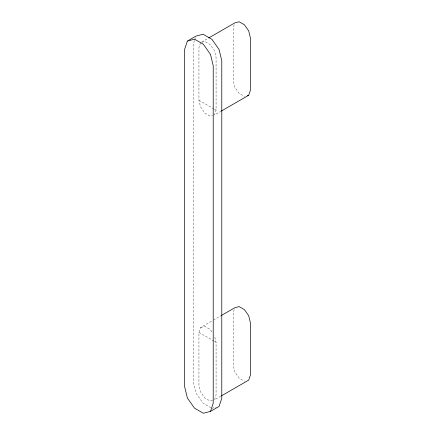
<?xml version="1.0" encoding="UTF-8"?>
<svg xmlns="http://www.w3.org/2000/svg" width="435" height="435" viewBox="0 0 435 435"><rect width="100%" height="100%" fill="white"/><g stroke="black" fill="none" stroke-linecap="round" stroke-linejoin="round"><path stroke-width="0.33" stroke-dasharray="2.17 1.63" d="M194.488 40.482L193.227 44.229L193.227 381.832L195.957 393.099L203.096 403.212L210.741 407.628M194.695 39.857L195.538 37.361M200.573 42.652L198.942 47.524L198.942 100.278L200.573 107.037L204.858 113.105L210.154 116.161L212.601 115.52M234.226 24.697L233.203 27.742L233.203 80.497L234.84 87.256L239.125 93.318L244.421 96.38M201.802 42.331L204.858 41.532L210.154 44.587L214.439 50.656L216.07 57.415L216.07 110.169L214.439 115.041L220.822 111.349M212.601 400.374L210.154 401.016L204.858 397.954L200.573 391.892L198.942 385.133L198.942 332.378L200.573 327.506L212.769 320.464M234.226 309.551L233.203 312.591L233.203 365.351L234.84 372.11L239.125 378.173L244.421 381.229M201.737 41.983L208.126 38.296M213.351 320.127L220.904 315.772M220.822 396.203L214.439 399.895L216.07 395.023L216.07 342.269L214.439 335.51M200.573 327.506L204.858 326.386L210.154 329.442L212.487 332.753M211.916 408.302L216.461 407.116M198.942 100.278L213.786 108.853M214.357 109.18L216.07 110.169M198.942 332.378L213.786 340.948M214.357 341.279L216.07 342.269"/><path stroke-width="0.65" d="M187.387 41.053L184.663 49.171L184.663 386.78L187.387 398.047L194.527 408.155L203.352 413.25L210.491 411.385L219.055 406.437L221.785 398.319L221.785 60.71L219.055 49.449L211.916 39.335L203.096 34.24L195.957 36.11L187.387 41.053L194.527 39.188L203.352 44.283L210.491 54.391L213.215 65.658L213.215 403.267L210.491 411.385M221.404 111.017L248.7 95.26L250.337 90.388L250.337 37.633L248.7 30.874L244.421 24.806L239.125 21.75L234.84 22.87L208.708 37.959M221.486 315.435L234.84 307.724L239.125 306.604L244.421 309.66L248.7 315.728L250.337 322.487L250.337 375.242L248.7 380.108L221.404 395.872M247.477 95.575L248.7 95.26"/></g></svg>
